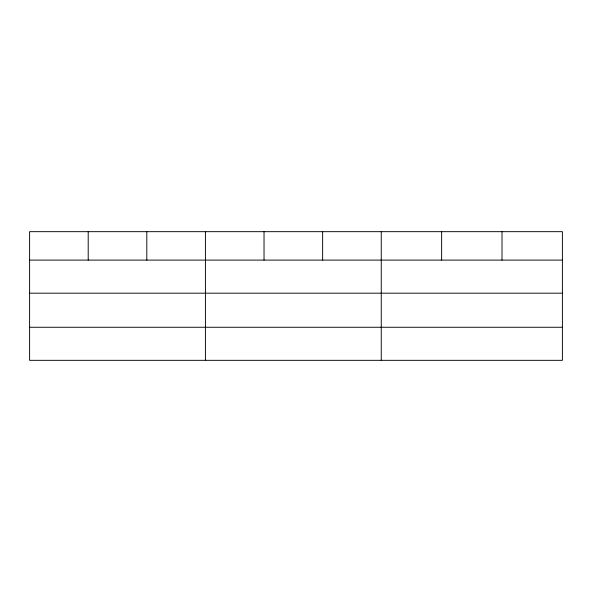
<?xml version="1.0" encoding="UTF-8"?>
<svg xmlns="http://www.w3.org/2000/svg" width="592" height="592" viewBox="0 0 592 592"><rect width="100%" height="100%" fill="white"/><g stroke="black" fill="none" stroke-linecap="round" stroke-linejoin="round"><path stroke-width="0.89" d="M562.4 293.181L562.4 231.672L29.6 231.672L29.6 360.328L562.4 360.328L562.4 293.181L29.6 293.181M29.6 260.103L562.4 260.103M29.6 327.258L562.4 327.258M502.016 231.672L502.016 260.103M441.632 231.672L441.632 260.103M381.248 231.672L381.248 360.328M322.64 231.672L322.64 260.103M264.032 231.672L264.032 260.103M205.424 231.672L205.424 360.328M146.816 231.672L146.816 260.103M88.208 231.672L88.208 260.103"/></g></svg>
